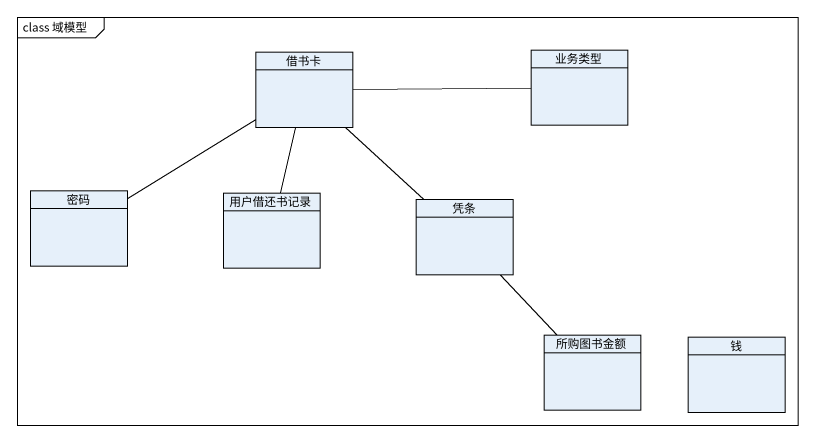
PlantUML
@startuml
mainframe class 域模型
hide circle
hide empty members
class 借书卡
class 业务类型
class 密码
class 用户借还书记录
class 凭条
class 所购图书金额
class 钱
借书卡 -right- 业务类型
借书卡 -- 密码
借书卡 -- 用户借还书记录
借书卡 -- 凭条
凭条 -- 所购图书金额
@enduml
